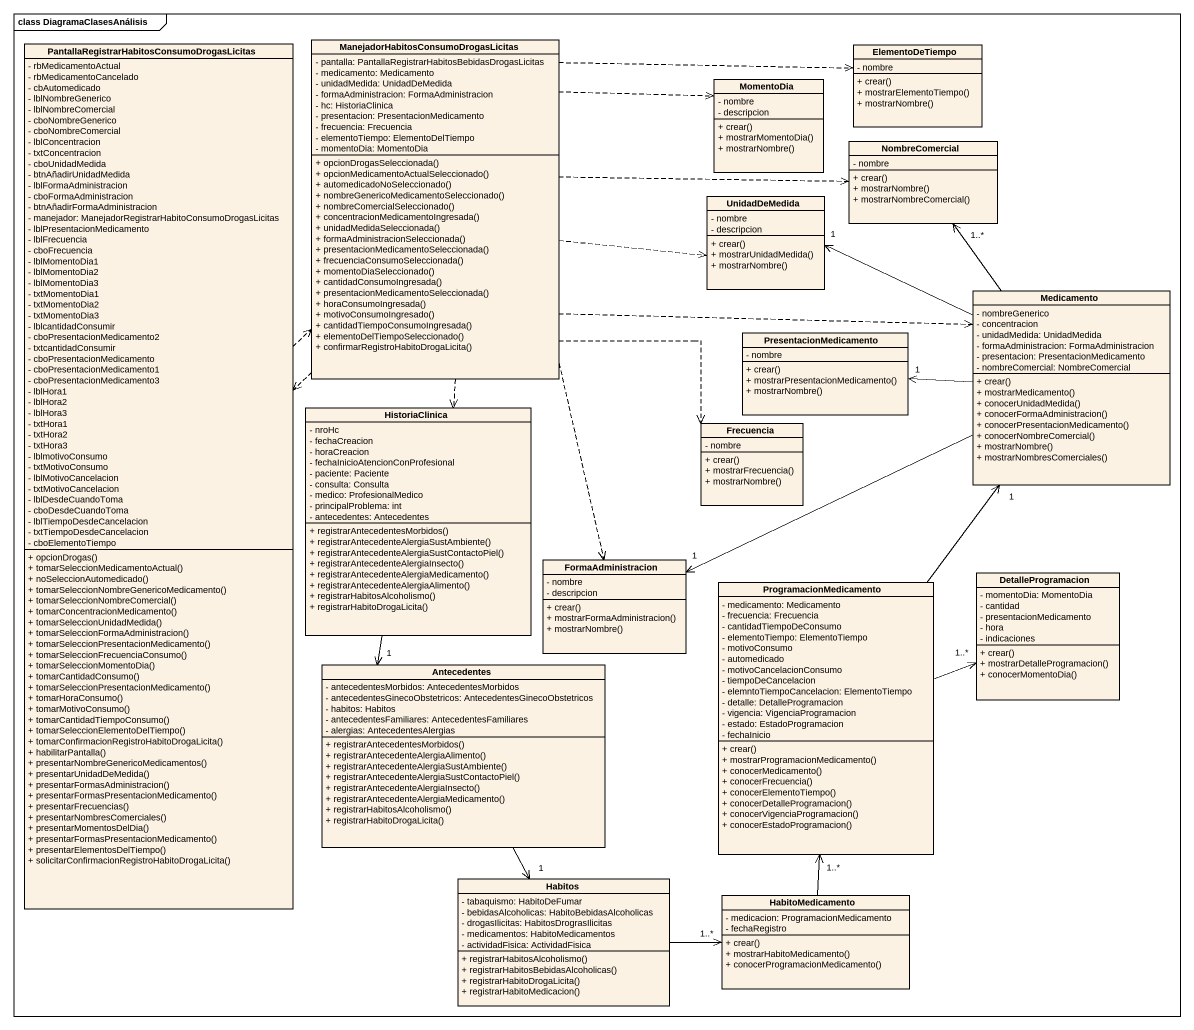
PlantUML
@startuml
mainframe class DiagramaClasesAnálisis
hide circle
hide empty members
skinparam classAttributeIconSize 0
class "PantallaRegistrarHabitosConsumoDrogasLicitas" as PantallaRegistrarHabitosCons {
  - rbMedicamentoActual
  - rbMedicamentoCancelado
  - cbAutomedicado
  - lblNombreGenerico
  - lblNombreComercial
  - cboNombreGenerico
  - cboNombreComercial
  - lblConcentracion
  - txtConcentracion
  - cboUnidadMedida
  - btnAñadirUnidadMedida
  - lblFormaAdministracion
  - cboFormaAdministracion
  - btnAñadirFormaAdministracion
  - manejador: ManejadorRegistrarHabitoConsumoDrogasLicitas
  - lblPresentacionMedicamento
  - lblFrecuencia
  - cboFrecuencia
  - lblMomentoDia1
  - lblMomentoDia2
  - lblMomentoDia3
  - txtMomentoDia1
  - txtMomentoDia2
  - txtMomentoDia3
  - lblcantidadConsumir
  - cboPresentacionMedicamento2
  - txtcantidadConsumir
  - cboPresentacionMedicamento
  - cboPresentacionMedicamento1
  - cboPresentacionMedicamento3
  - lblHora1
  - lblHora2
  - lblHora3
  - txtHora1
  - txtHora2
  - txtHora3
  - lblmotivoConsumo
  - txtMotivoConsumo
  - lblMotivoCancelacion
  - txtMotivoCancelacion
  - lblDesdeCuandoToma
  - cboDesdeCuandoToma
  - lblTiempoDesdeCancelacion
  - txtTiempoDesdeCancelacion
  - cboElementoTiempo
  + opcionDrogas()
  + tomarSeleccionMedicamentoActual()
  + noSeleccionAutomedicado()
  + tomarSeleccionNombreGenericoMedicamento()
  + tomarSeleccionNombreComercial()
  + tomarConcentracionMedicamento()
  + tomarSeleccionUnidadMedida()
  + tomarSeleccionFormaAdministracion()
  + tomarSeleccionPresentacionMedicamento()
  + tomarSeleccionFrecuenciaConsumo()
  + tomarSeleccionMomentoDia()
  + tomarCantidadConsumo()
  + tomarSeleccionPresentacionMedicamento()
  + tomarHoraConsumo()
  + tomarMotivoConsumo()
  + tomarCantidadTiempoConsumo()
  + tomarSeleccionElementoDelTiempo()
  + tomarConfirmacionRegistroHabitoDrogaLicita()
  + habilitarPantalla()
  + presentarNombreGenericoMedicamentos()
  + presentarUnidadDeMedida()
  + presentarFormasAdministracion()
  + presentarFormasPresentacionMedicamento()
  + presentarFrecuencias()
  + presentarNombresComerciales()
  + presentarMomentosDelDia()
  + presentarFormasPresentacionMedicamento()
  + presentarElementosDelTiempo()
  + solicitarConfirmacionRegistroHabitoDrogaLicita()
}
class "ManejadorHabitosConsumoDrogasLicitas" as ManejadorHabitosConsumoDroga {
  - pantalla: PantallaRegistrarHabitosBebidasDrogasLicitas
  - medicamento: Medicamento
  - unidadMedida: UnidadDeMedida
  - formaAdministracion: FormaAdministracion
  - hc: HistoriaClinica
  - presentacion: PresentacionMedicamento
  - frecuencia: Frecuencia
  - elementoTiempo: ElementoDelTiempo
  - momentoDia: MomentoDia
  + opcionDrogasSeleccionada()
  + opcionMedicamentoActualSeleccionado()
  + automedicadoNoSeleccionado()
  + nombreGenericoMedicamentoSeleccionado()
  + nombreComercialSeleccionado()
  + concentracionMedicamentoIngresada()
  + unidadMedidaSeleccionada()
  + formaAdministracionSeleccionada()
  + presentacionMedicamentoSeleccionada()
  + frecuenciaConsumoSeleccionada()
  + momentoDiaSeleccionado()
  + cantidadConsumoIngresada()
  + presentacionMedicamentoSeleccionada()
  + horaConsumoIngresada()
  + motivoConsumoIngresado()
  + cantidadTiempoConsumoIngresada()
  + elementoDelTiempoSeleccionado()
  + confirmarRegistroHabitoDrogaLicita()
}
class ElementoDeTiempo {
  - nombre
  + crear()
  + mostrarElementoTiempo()
  + mostrarNombre()
}
class MomentoDia {
  - nombre
  - descripcion
  + crear()
  + mostrarMomentoDia()
  + mostrarNombre()
}
class NombreComercial {
  - nombre
  + crear()
  + mostrarNombre()
  + mostrarNombreComercial()
}
class UnidadDeMedida {
  - nombre
  - descripcion
  + crear()
  + mostrarUnidadMedida()
  + mostrarNombre()
}
class Medicamento {
  - nombreGenerico
  - concentracion
  - unidadMedida: UnidadMedida
  - formaAdministracion: FormaAdministracion
  - presentacion: PresentacionMedicamento
  - nombreComercial: NombreComercial
  + crear()
  + mostrarMedicamento()
  + conocerUnidadMedida()
  + conocerFormaAdministracion()
  + conocerPresentacionMedicamento()
  + conocerNombreComercial()
  + mostrarNombre()
  + mostrarNombresComerciales()
}
class PresentacionMedicamento {
  - nombre
  + crear()
  + mostrarPresentacionMedicamento()
  + mostrarNombre()
}
class HistoriaClinica {
  - nroHc
  - fechaCreacion
  - horaCreacion
  - fechaInicioAtencionConProfesional
  - paciente: Paciente
  - consulta: Consulta
  - medico: ProfesionalMedico
  - principalProblema: int
  - antecedentes: Antecedentes
  + registrarAntecedentesMorbidos()
  + registrarAntecedenteAlergiaSustAmbiente()
  + registrarAntecedenteAlergiaSustContactoPiel()
  + registrarAntecedenteAlergiaInsecto()
  + registrarAntecedenteAlergiaMedicamento()
  + registrarAntecedenteAlergiaAlimento()
  + registrarHabitosAlcoholismo()
  + registrarHabitoDrogaLicita()
}
class Frecuencia {
  - nombre
  + crear()
  + mostrarFrecuencia()
  + mostrarNombre()
}
class FormaAdministracion {
  - nombre
  - descripcion
  + crear()
  + mostrarFormaAdministracion()
  + mostrarNombre()
}
class ProgramacionMedicamento {
  - medicamento: Medicamento
  - frecuencia: Frecuencia
  - cantidadTiempoDeConsumo
  - elementoTiempo: ElementoTiempo
  - motivoConsumo
  - automedicado
  - motivoCancelacionConsumo
  - tiempoDeCancelacion
  - elemntoTiempoCancelacion: ElementoTiempo
  - detalle: DetalleProgramacion
  - vigencia: VigenciaProgramacion
  - estado: EstadoProgramacion
  - fechaInicio
  + crear()
  + mostrarProgramacionMedicamento()
  + conocerMedicamento()
  + conocerFrecuencia()
  + conocerElementoTiempo()
  + conocerDetalleProgramacion()
  + conocerVigenciaProgramacion()
  + conocerEstadoProgramacion()
}
class DetalleProgramacion {
  - momentoDia: MomentoDia
  - cantidad
  - presentacionMedicamento
  - hora
  - indicaciones
  + crear()
  + mostrarDetalleProgramacion()
  + conocerMomentoDia()
}
class Antecedentes {
  - antecedentesMorbidos: AntecedentesMorbidos
  - antecedentesGinecoObstetricos: AntecedentesGinecoObstetricos
  - habitos: Habitos
  - antecedentesFamiliares: AntecedentesFamiliares
  - alergias: AntecedentesAlergias
  + registrarAntecedentesMorbidos()
  + registrarAntecedenteAlergiaAlimento()
  + registrarAntecedenteAlergiaSustAmbiente()
  + registrarAntecedenteAlergiaSustContactoPiel()
  + registrarAntecedenteAlergiaInsecto()
  + registrarAntecedenteAlergiaMedicamento()
  + registrarHabitosAlcoholismo()
  + registrarHabitoDrogaLicita()
}
class Habitos {
  - tabaquismo: HabitoDeFumar
  - bebidasAlcoholicas: HabitoBebidasAlcoholicas
  - drogasIlicitas: HabitosDrograsIlicitas
  - medicamentos: HabitoMedicamentos
  - actividadFisica: ActividadFisica
  + registrarHabitosAlcoholismo()
  + registrarHabitosBebidasAlcoholicas()
  + registrarHabitoDrogaLicita()
  + registrarHabitoMedicacion()
}
class HabitoMedicamento {
  - medicacion: ProgramacionMedicamento
  - fechaRegistro
  + crear()
  + mostrarHabitoMedicamento()
  + conocerProgramacionMedicamento()
}
PantallaRegistrarHabitosCons .up.> ManejadorHabitosConsumoDroga
ManejadorHabitosConsumoDroga ..> PantallaRegistrarHabitosCons
ManejadorHabitosConsumoDroga .right.> ElementoDeTiempo
ManejadorHabitosConsumoDroga .right.> MomentoDia
ManejadorHabitosConsumoDroga .right.> NombreComercial
ManejadorHabitosConsumoDroga .right.> UnidadDeMedida
ManejadorHabitosConsumoDroga .right.> Medicamento
ManejadorHabitosConsumoDroga ..> HistoriaClinica
ManejadorHabitosConsumoDroga ..> Frecuencia
ManejadorHabitosConsumoDroga ..> FormaAdministracion
Medicamento -up-> "1..*" NombreComercial
Medicamento -left-> "1" UnidadDeMedida
Medicamento -left-> "1" PresentacionMedicamento
Medicamento -left-> "1" FormaAdministracion
HistoriaClinica --> "1" Antecedentes
ProgramacionMedicamento -up-> "1" Medicamento
ProgramacionMedicamento -right-> "1..*" DetalleProgramacion
Antecedentes --> "1" Habitos
Habitos -right-> "1..*" HabitoMedicamento
HabitoMedicamento -up-> "1..*" ProgramacionMedicamento
@enduml
